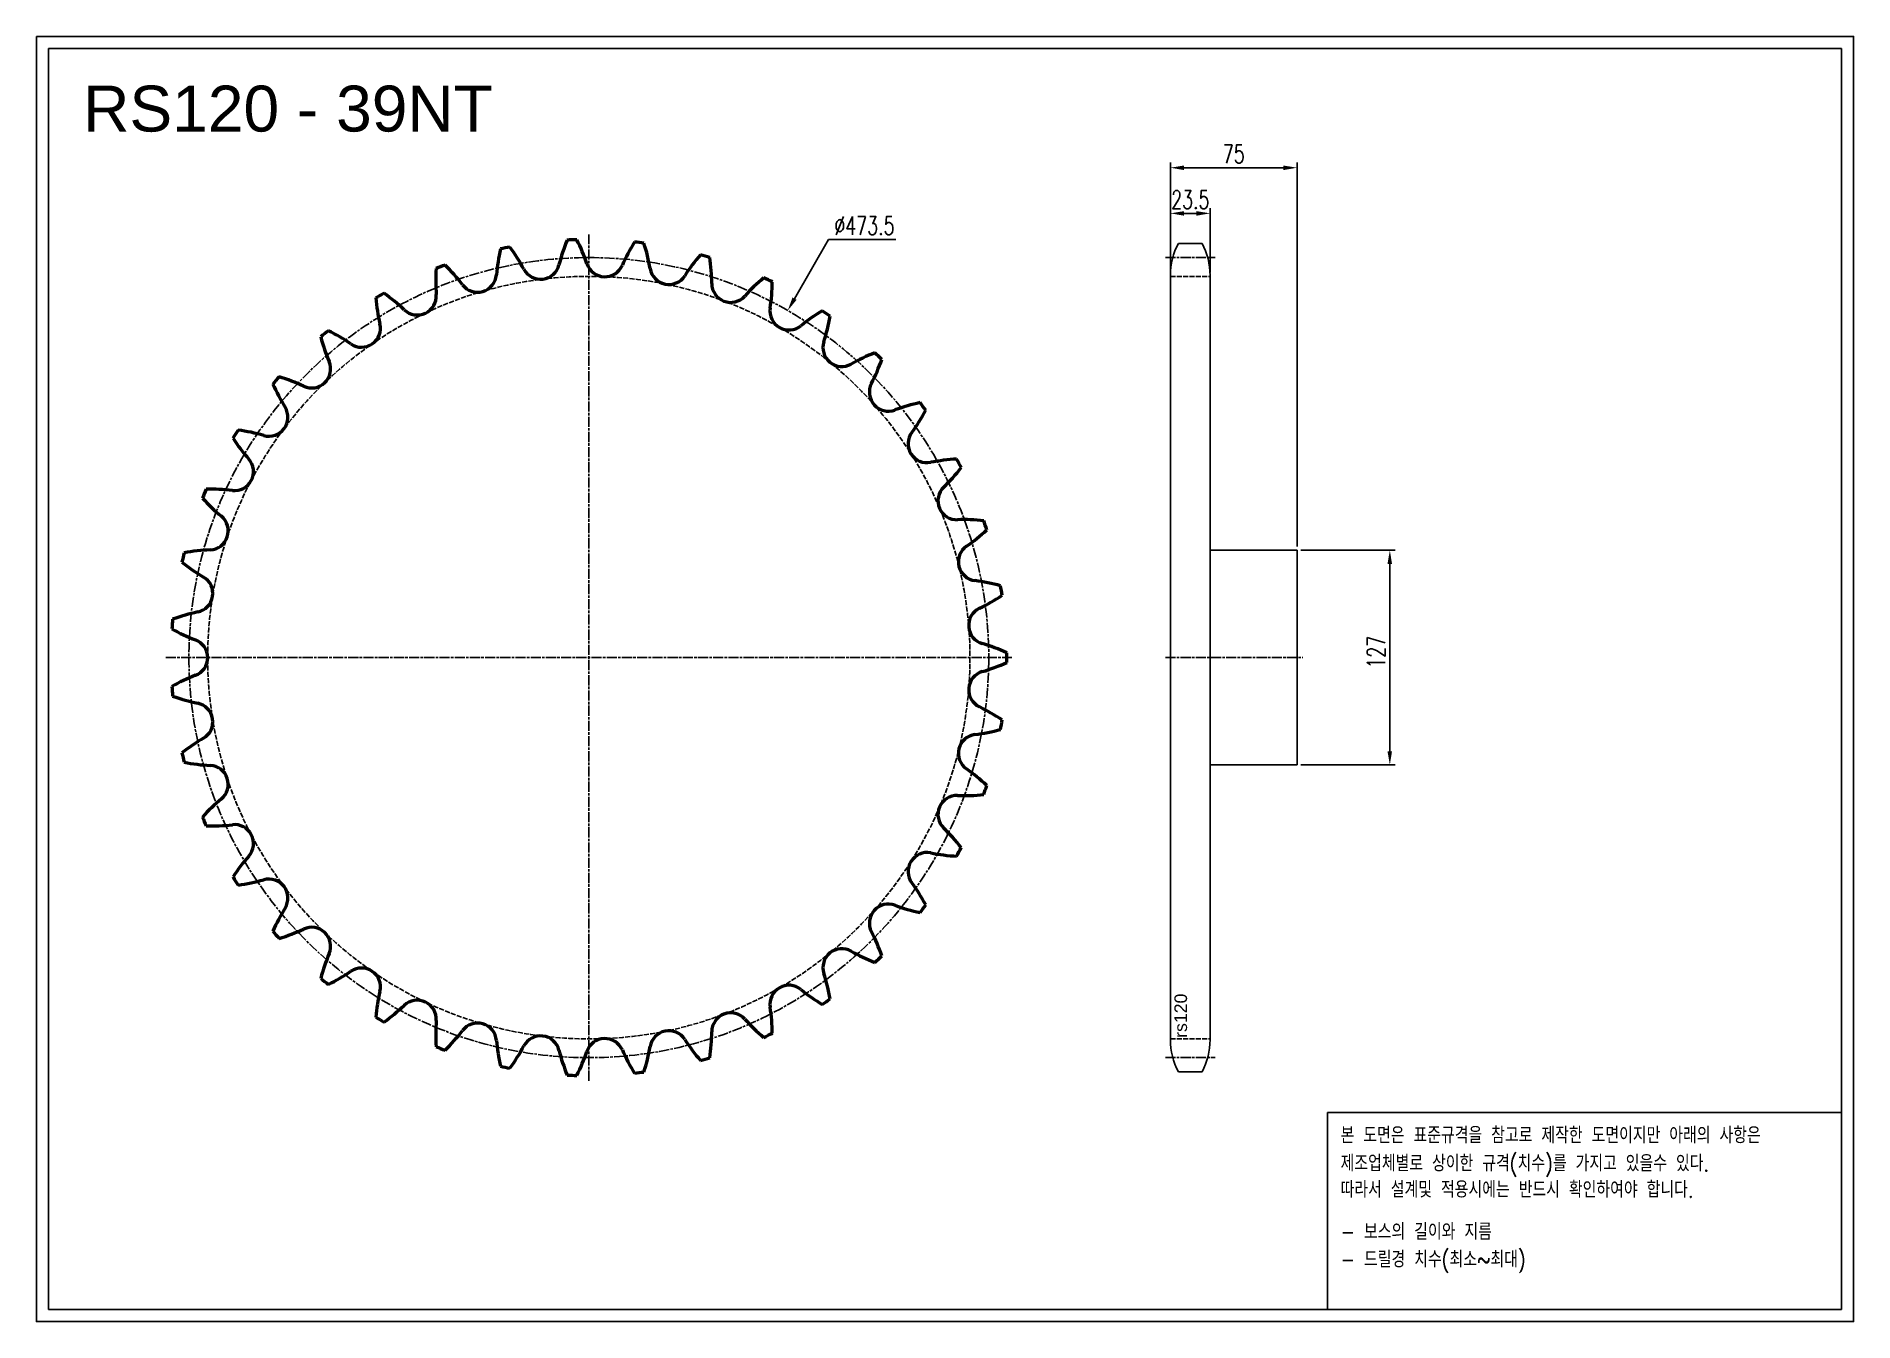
# Model space of a CAD drawing. Header units: millimetres. Extents: x -55786 to -54710, y 40980 to 41740.
import ezdxf

# ---------------------------------------------------------------- set-up
doc = ezdxf.new("R2010")
doc.units = ezdxf.units.MM
for name, pattern in [('AM_ISO02W050', [7.5, 6, -1.5]), ('AM_ISO02W050x2', [3.75, 3, -0.75]), ('AM_ISO08W050', [18, 12, -1.5, 3, -1.5]), ('AM_ISO08W050x2', [9, 6, -0.75, 1.5, -0.75])]:
    doc.linetypes.add(name, pattern=pattern)
for name, color, linetype, lineweight in [('AM_0N', 7, 'Continuous', 50), ('AM_3N', 6, 'AM_ISO02W050', 25), ('AM_7', 4, 'AM_ISO08W050', 25), ('AM_7N', 4, 'AM_ISO08W050', 25)]:
    doc.layers.add(name, color=color, linetype=linetype, lineweight=lineweight)
doc.layers.add('S-DIM', color=7, linetype='Continuous')
doc.styles.add('HAN', font='ROMANS.shx', dxfattribs={"width": 0.7, "bigfont": 'whgtxt.shx'})
doc.styles.add('HSG', font='SIMPLEX.shx', dxfattribs={"width": 0.7, "bigfont": 'HSG.shx'})
doc.styles.get("Standard").update_dxf_attribs({"font": 'arial.ttf'})
doc.dimstyles.new('APP23', dxfattribs={"dimscale": 4.5, "dimtxt": 2.4, "dimasz": 1.8, "dimexe": 0.7, "dimexo": 0.5, "dimgap": 0.6, "dimtad": 1, "dimtoh": 1, "dimdec": 1, "dimrnd": 0.01, "dimzin": 9, "dimdsep": 46, "dimtxsty": 'HSG', "dimcen": 0, "dimclrd": 1, "dimclre": 1, "dimclrt": 256, "dimazin": 2, "dimtp": 1, "dimtm": 1, "dimtfac": 0.5, "dimtdec": 1, "dimtix": 1, "dimtofl": 0, "dimtmove": 0, "dimatfit": 3, "dimfxl": 0, "dimtvp": 1, "dimtolj": 2, "dimlwd": -1, "dimlwe": -1, "dimarcsym": 0})

# ---------------------------------------------------------------- blocks, each defined once
blk = doc.blocks.new('*D1')
at = {"layer": 'Defpoints', "color": 0, "transparency": 16777216}
for p in [(-55039.4, 41436.2), (-55039.4, 41309.2), (-54984.5, 41309.2)]:
    blk.add_point(p, dxfattribs=at)
at = {"layer": 'S-DIM', "color": 1, "transparency": 16777216}
for p, q in [((-55037.1, 41436.2), (-54981.4, 41436.2)), ((-54984.5, 41428.1), (-54984.5, 41317.3)), ((-55037.1, 41309.2), (-54981.4, 41309.2))]:
    blk.add_line(p, q, dxfattribs=at)
for points in [[(-54985.9, 41428.1), (-54983.2, 41428.1), (-54984.5, 41436.2)], [(-54985.9, 41317.3), (-54983.2, 41317.3), (-54984.5, 41309.2)]]:
    blk.add_solid(points, dxfattribs=at)
at = {"layer": 'S-DIM', "transparency": 16777216, "insert": (-54992.6, 41375.9), "char_height": 10.8, "attachment_point": 5, "rotation": 90, "style": 'HSG'}
blk.add_mtext('\\A2;127', dxfattribs=at)
blk = doc.blocks.new('*D2')
at = {"layer": 'Defpoints', "color": 0, "transparency": 16777216}
for p in [(-55090.9, 41635.6), (-55114.4, 41598.3), (-55090.9, 41598.3)]:
    blk.add_point(p, dxfattribs=at)
at = {"layer": 'S-DIM', "color": 1, "transparency": 16777216}
for p, q in [((-55114.4, 41600.6), (-55114.4, 41638.7)), ((-55106.3, 41635.6), (-55099, 41635.6)), ((-55090.9, 41600.6), (-55090.9, 41638.7))]:
    blk.add_line(p, q, dxfattribs=at)
for points in [[(-55106.3, 41636.9), (-55106.3, 41634.2), (-55114.4, 41635.6)], [(-55099, 41636.9), (-55099, 41634.2), (-55090.9, 41635.6)]]:
    blk.add_solid(points, dxfattribs=at)
at = {"layer": 'S-DIM', "transparency": 16777216, "insert": (-55102.6, 41643.7), "char_height": 10.8, "attachment_point": 5, "style": 'HSG'}
blk.add_mtext('\\A2;23.5', dxfattribs=at)
blk = doc.blocks.new('*D3')
at = {"layer": 'Defpoints', "color": 0, "transparency": 16777216}
for p in [(-55039.4, 41662.6), (-55114.4, 41598.3), (-55039.4, 41436.2)]:
    blk.add_point(p, dxfattribs=at)
at = {"layer": 'S-DIM', "color": 1, "transparency": 16777216}
for p, q in [((-55114.4, 41600.6), (-55114.4, 41665.7)), ((-55039.4, 41438.4), (-55039.4, 41665.7)), ((-55106.3, 41662.6), (-55047.5, 41662.6))]:
    blk.add_line(p, q, dxfattribs=at)
for points in [[(-55106.3, 41663.9), (-55106.3, 41661.2), (-55114.4, 41662.6)], [(-55047.5, 41663.9), (-55047.5, 41661.2), (-55039.4, 41662.6)]]:
    blk.add_solid(points, dxfattribs=at)
at = {"layer": 'S-DIM', "transparency": 16777216, "insert": (-55076.9, 41670.7), "char_height": 10.8, "attachment_point": 5, "style": 'HSG'}
blk.add_mtext('\\A2;75', dxfattribs=at)
blk = doc.blocks.new('*D4')
at = {"layer": 'Defpoints', "color": 0, "transparency": 16777216}
for p in [(-55340.9, 41578.1), (-55576.4, 41167.3)]:
    blk.add_point(p, dxfattribs=at)
at = {"layer": 'S-DIM', "color": 1, "transparency": 16777216}
for p, q in [((-55316.8, 41620.2), (-55336.9, 41585.1)), ((-55277, 41620.2), (-55316.8, 41620.2))]:
    blk.add_line(p, q, dxfattribs=at)
blk.add_solid([(-55338.1, 41585.8), (-55335.7, 41584.4), (-55340.9, 41578.1)], dxfattribs=at)
at = {"layer": 'S-DIM', "transparency": 16777216, "insert": (-55295.5, 41628.3), "char_height": 10.8, "attachment_point": 5, "style": 'HSG'}
blk.add_mtext('\\A2;∅473.5', dxfattribs=at)
blk = doc.blocks.new('notice1')
at = {"color": 4}
blk.add_lwpolyline([(-22142.12, 1735.9), (-22053.8, 1735.9), (-22053.8, 1702.07), (-22142.12, 1702.07)], close=True, dxfattribs=at)
at = {"color": 4, "style": 'HAN', "width": 0.8}
for s, p in [('본 도면은 표준규격을 참고로 제작한 도면이지만 아래의 사항은', (-22139.9, 1730.62)), ('제조업체별로 상이한 규격(치수)를 가지고 있을수 있다.', (-22139.9, 1725.78)), ('따라서 설계및 적용시에는 반드시 확인하여야 합니다.', (-22139.9, 1721.28)), ('- 보스의 길이와 지름', (-22139.9, 1714.03)), ('- 드릴경 치수(최소~최대)', (-22139.9, 1709.27))]:
    blk.add_text(s, height=2.7949, dxfattribs=at).set_placement(p)

msp = doc.modelspace()

# ---------------------------------------------------------------- linework, layer by layer
for p, q in [((-55109.66, 41617.84), (-55095.63, 41617.84)), ((-55114.39, 41598.84), (-55114.39, 41146.52)), ((-55090.89, 41598.84), (-55090.89, 41146.52)), ((-55090.89, 41436.18), (-55039.39, 41436.18)), ((-55039.39, 41436.18), (-55039.39, 41309.18)), ((-55039.39, 41309.18), (-55090.89, 41309.18)), ((-55109.66, 41127.52), (-55095.63, 41127.52))]:
    msp.add_line(p, q)
for points in [[(-55785.71, 41740.34), (-54709.95, 41740.34), (-54709.95, 40979.7), (-55785.71, 40979.7)], [(-55778.46, 41733.1), (-54717.19, 41733.1), (-54717.19, 40986.95), (-55778.46, 40986.95)]]:
    msp.add_lwpolyline(points, close=True)
for centre, start, end in [((-55073.89, 41598.84), 152.02179, 180), ((-55131.39, 41598.84), 0, 27.97821), ((-55073.89, 41146.52), 180, 207.97821), ((-55131.39, 41146.52), 332.02179, 0)]:
    msp.add_arc(centre, 40.5, start, end)
at = {"layer": 'AM_0N'}
for centre, radius, start, end in [((-55404.42, 41589.67), 109.37, 166.87925, 175), ((-55458.66, 41372.68), 247.41, 100.8789, 102.19802), ((-55593.62, 41551.05), 109.37, 28.07692, 36.19767), ((-55370.32, 41578.16), 109.37, 157.64848, 165.76923), ((-55458.66, 41372.68), 247.41, 91.64813, 92.96725), ((-55563.26, 41570.38), 109.37, 18.84615, 26.9669), ((-55338.5, 41561.33), 109.37, 148.41771, 156.53846), ((-55458.66, 41372.68), 247.41, 82.41736, 83.73648), ((-55530.19, 41584.6), 109.37, 9.61538, 17.73614), ((-55309.79, 41539.61), 109.37, 139.18694, 147.30769), ((-55458.66, 41372.68), 247.41, 73.18659, 74.50572), ((-55439.93, 41595.56), 109.37, 176.11002, 184.23077), ((-55458.66, 41372.68), 247.41, 110.10967, 111.42879), ((-55620.48, 41527.09), 109.37, 37.30769, 45.42844), ((-55487.21, 41607.81), 11.23, 208.07692, 345.76923), ((-55449.13, 41609.34), 11.23, 198.84615, 336.53846), ((-55411.29, 41604.75), 11.23, 189.61538, 327.30769), ((-55495.27, 41593.33), 109.37, 0.38462, 8.50537), ((-55524.56, 41600.18), 11.23, 217.30769, 355), ((-55374.67, 41594.14), 11.23, 180.38462, 318.07692), ((-55284.95, 41513.57), 109.37, 129.95617, 138.07692), ((-55458.66, 41372.68), 247.41, 63.95582, 65.27495), ((-55459.4, 41596.35), 109.37, 351.15385, 359.2746), ((-55458.66, 41372.68), 247.41, 119.34044, 120.65956), ((-55475.93, 41595.68), 109.37, 185.34079, 193.46154), ((-55643.16, 41499.13), 109.37, 46.53846, 54.65921), ((-55560.2, 41586.67), 11.23, 226.53846, 4.23077), ((-55340.24, 41577.8), 11.23, 171.15385, 308.84615), ((-55593.21, 41567.61), 11.23, 235.76923, 13.46154), ((-55264.59, 41483.88), 109.37, 120.7254, 128.84615), ((-55458.66, 41372.68), 247.41, 54.72505, 56.04418), ((-55423.51, 41593.57), 109.37, 341.92308, 350.04383), ((-55458.66, 41372.68), 247.41, 128.57121, 129.89033), ((-55511.48, 41590.02), 109.37, 194.57156, 202.69231), ((-55661.05, 41467.9), 109.37, 55.76923, 63.88998), ((-55308.87, 41556.15), 11.23, 161.92308, 299.61538), ((-55622.74, 41543.5), 11.23, 245, 22.69231), ((-55249.27, 41451.3), 109.37, 111.49463, 119.61538), ((-55388.53, 41585.07), 109.37, 332.69231, 340.81306), ((-55458.66, 41372.68), 247.41, 45.49428, 46.81341), ((-55458.66, 41372.68), 247.41, 137.80198, 139.1211), ((-55673.71, 41434.2), 109.37, 65, 73.12075), ((-55545.66, 41578.74), 109.37, 203.80233, 211.92308), ((-55281.38, 41529.74), 11.23, 152.69231, 290.38462), ((-55648.02, 41514.97), 11.23, 254.23077, 31.92308), ((-55239.37, 41416.7), 109.37, 102.26386, 110.38462), ((-55355.37, 41571.07), 109.37, 323.46154, 331.58229), ((-55458.66, 41372.68), 247.41, 36.26352, 37.58264), ((-55458.66, 41372.68), 247.41, 147.03275, 148.35187), ((-55680.79, 41398.91), 109.37, 74.23077, 82.35152), ((-55258.48, 41499.27), 11.23, 143.46154, 281.15385), ((-55577.59, 41562.11), 109.37, 213.0331, 221.15385), ((-55668.39, 41482.75), 11.23, 263.46154, 41.15385), ((-55235.15, 41380.95), 109.37, 93.0331, 101.15385), ((-55324.89, 41551.93), 109.37, 314.23077, 322.35152), ((-55458.66, 41372.68), 247.41, 27.03275, 28.35187), ((-55458.66, 41372.68), 247.41, 156.26352, 157.58264), ((-55682.12, 41362.94), 109.37, 83.46154, 91.58229), ((-55240.76, 41465.52), 11.23, 134.23077, 271.92308), ((-55606.43, 41540.58), 109.37, 222.26386, 230.38462), ((-55683.33, 41447.68), 11.23, 272.69231, 50.38462), ((-55236.72, 41344.99), 109.37, 83.80233, 91.92308), ((-55458.66, 41372.68), 247.41, 17.80198, 19.1211), ((-55228.69, 41429.36), 11.23, 125, 262.69231), ((-55297.86, 41528.15), 109.37, 305, 313.12075), ((-55458.66, 41372.68), 247.41, 165.49428, 166.81341), ((-55631.45, 41514.71), 109.37, 231.49463, 239.61538), ((-55677.67, 41327.22), 109.37, 92.69231, 100.81306), ((-55692.45, 41410.67), 11.23, 281.92308, 59.61538), ((-55244.03, 41309.74), 109.37, 74.57156, 82.69231), ((-55275.01, 41500.34), 109.37, 295.76923, 303.88998), ((-55458.66, 41372.68), 247.41, 8.57121, 9.89033), ((-55458.66, 41372.68), 247.41, 174.72505, 176.04418), ((-55667.54, 41292.68), 109.37, 101.92308, 110.04383), ((-55222.58, 41391.74), 11.23, 115.76923, 253.46154), ((-55652, 41485.15), 109.37, 240.7254, 248.84615), ((-55695.52, 41372.68), 11.23, 291.15385, 68.84615), ((-55256.91, 41276.13), 109.37, 65.34079, 73.46154), ((-55458.66, 41372.68), 247.41, 359.34044, 0.65956), ((-55222.58, 41353.62), 11.23, 106.53846, 244.23077), ((-55256.91, 41469.23), 109.37, 286.53846, 294.65921), ((-55652, 41260.21), 109.37, 111.15385, 119.2746), ((-55458.66, 41372.68), 247.41, 183.95582, 185.27495), ((-55667.54, 41452.68), 109.37, 249.95617, 258.07692), ((-55692.45, 41334.68), 11.23, 300.38462, 78.07692), ((-55275.01, 41245.01), 109.37, 56.11002, 64.23077), ((-55458.66, 41372.68), 247.41, 350.10967, 351.42879), ((-55631.45, 41230.65), 109.37, 120.38462, 128.50537), ((-55228.69, 41315.99), 11.23, 97.30769, 235), ((-55244.03, 41435.61), 109.37, 277.30769, 285.42844), ((-55458.66, 41372.68), 247.41, 193.18659, 194.50572), ((-55677.67, 41418.14), 109.37, 259.18694, 267.30769), ((-55683.33, 41297.67), 11.23, 309.61538, 87.30769), ((-55297.86, 41217.21), 109.37, 46.87925, 55), ((-55606.43, 41204.77), 109.37, 129.61538, 137.73614), ((-55240.76, 41279.84), 11.23, 88.07692, 225.76923), ((-55236.72, 41400.37), 109.37, 268.07692, 276.19767), ((-55458.66, 41372.68), 247.41, 340.8789, 342.19802), ((-55458.66, 41372.68), 247.41, 202.41736, 203.73648), ((-55682.12, 41382.42), 109.37, 268.41771, 276.53846), ((-55668.39, 41262.61), 11.23, 318.84615, 96.53846), ((-55324.89, 41193.43), 109.37, 37.64848, 45.76923), ((-55258.48, 41246.09), 11.23, 78.84615, 216.53846), ((-55235.15, 41364.41), 109.37, 258.84615, 266.9669), ((-55458.66, 41372.68), 247.41, 331.64813, 332.96725), ((-55577.59, 41183.24), 109.37, 138.84615, 146.9669), ((-55458.66, 41372.68), 247.41, 211.64813, 212.96725), ((-55680.79, 41346.45), 109.37, 277.64848, 285.76923), ((-55648.02, 41230.39), 11.23, 328.07692, 105.76923), ((-55355.37, 41174.29), 109.37, 28.41771, 36.53846), ((-55545.66, 41166.62), 109.37, 148.07692, 156.19767), ((-55281.38, 41215.61), 11.23, 69.61538, 207.30769), ((-55239.37, 41328.66), 109.37, 249.61538, 257.73614), ((-55458.66, 41372.68), 247.41, 322.41736, 323.73648), ((-55622.74, 41201.86), 11.23, 337.30769, 115), ((-55458.66, 41372.68), 247.41, 220.8789, 222.19802), ((-55673.71, 41311.16), 109.37, 286.87925, 295), ((-55388.53, 41160.29), 109.37, 19.18694, 27.30769), ((-55511.48, 41155.33), 109.37, 157.30769, 165.42844), ((-55308.87, 41189.21), 11.23, 60.38462, 198.07692), ((-55249.27, 41294.05), 109.37, 240.38462, 248.50537), ((-55458.66, 41372.68), 247.41, 313.18659, 314.50572), ((-55458.66, 41372.68), 247.41, 230.10967, 231.42879), ((-55661.05, 41277.46), 109.37, 296.11002, 304.23077), ((-55593.21, 41177.75), 11.23, 346.53846, 124.23077), ((-55423.51, 41151.79), 109.37, 9.95617, 18.07692), ((-55475.93, 41149.68), 109.37, 166.53846, 174.65921), ((-55560.2, 41158.69), 11.23, 355.76923, 133.46154), ((-55340.24, 41167.56), 11.23, 51.15385, 188.84615), ((-55264.59, 41261.48), 109.37, 231.15385, 239.2746), ((-55458.66, 41372.68), 247.41, 303.95582, 305.27495), ((-55458.66, 41372.68), 247.41, 239.34044, 240.65956), ((-55643.16, 41246.23), 109.37, 305.34079, 313.46154), ((-55374.67, 41151.21), 11.23, 41.92308, 179.61538), ((-55284.95, 41231.79), 109.37, 221.92308, 230.04383), ((-55459.4, 41149.01), 109.37, 0.7254, 8.84615), ((-55439.93, 41149.79), 109.37, 175.76923, 183.88998), ((-55620.48, 41218.27), 109.37, 314.57156, 322.69231), ((-55524.56, 41145.17), 11.23, 5, 142.69231), ((-55487.21, 41137.55), 11.23, 14.23077, 151.92308), ((-55411.29, 41140.61), 11.23, 32.69231, 170.38462), ((-55495.27, 41152.02), 109.37, 351.49463, 359.61538), ((-55458.66, 41372.68), 247.41, 294.72505, 296.04418), ((-55458.66, 41372.68), 247.41, 248.57121, 249.89033), ((-55404.42, 41155.68), 109.37, 185, 193.12075), ((-55593.62, 41194.31), 109.37, 323.80233, 331.92308), ((-55370.32, 41167.2), 109.37, 194.23077, 202.35152), ((-55563.26, 41174.97), 109.37, 333.0331, 341.15385), ((-55449.13, 41136.01), 11.23, 23.46154, 161.15385), ((-55338.5, 41184.03), 109.37, 203.46154, 211.58229), ((-55530.19, 41160.75), 109.37, 342.26386, 350.38462), ((-55309.79, 41205.75), 109.37, 212.69231, 220.81306), ((-55458.66, 41372.68), 247.41, 257.80198, 259.1211), ((-55458.66, 41372.68), 247.41, 276.26352, 277.58264), ((-55458.66, 41372.68), 247.41, 285.49428, 286.81341), ((-55458.66, 41372.68), 247.41, 267.03275, 268.35187)]:
    msp.add_arc(centre, radius, start, end, dxfattribs=at)
at = {"layer": 'AM_3N', "linetype": 'AM_ISO02W050x2'}
for p, q in [((-55114.39, 41598.31), (-55090.89, 41598.31)), ((-55114.39, 41147.05), (-55090.89, 41147.05))]:
    msp.add_line(p, q, dxfattribs=at)
msp.add_circle((-55458.66, 41372.68), 225.63, dxfattribs=at)
at = {"layer": 'AM_7', "linetype": 'AM_ISO08W050x2'}
for p, q in [((-55117.39, 41609.42), (-55087.89, 41609.42)), ((-55117.39, 41372.68), (-55035.96, 41372.68)), ((-55117.39, 41135.93), (-55087.89, 41135.93))]:
    msp.add_line(p, q, dxfattribs=at)
msp.add_circle((-55458.66, 41372.68), 236.74, dxfattribs=at)
at = {"layer": 'AM_7N', "linetype": 'AM_ISO08W050x2'}
for p, q in [((-55458.66, 41122.27), (-55458.66, 41623.08)), ((-55709.07, 41372.68), (-55208.26, 41372.68))]:
    msp.add_line(p, q, dxfattribs=at)

# ---------------------------------------------------------------- block references
at = {"xscale": 3.443293421567999, "yscale": 3.443293421567999, "zscale": 3.443293421567999}
msp.add_blockref('notice1', (21220.5, 35126.23), dxfattribs=at)

# ---------------------------------------------------------------- texts
msp.add_text('RS120 - 39NT', height=27.1656).set_placement((-55758, 41684.01))
msp.add_text('rs120', height=7.5, rotation=90).set_placement((-55104.55, 41147.63))

# ---------------------------------------------------------------- dimensions: what is measured, and where the dimension line sits
at = {"layer": 'S-DIM'}
dim = msp.add_linear_dim(base=(-55039.39, 41662.59), p1=(-55114.39, 41598.31), p2=(-55039.39, 41436.18), dimstyle='APP23', dxfattribs=at)
dim.commit()
dim.dimension.update_dxf_attribs({"geometry": '*D3', "text_midpoint": (-55076.89, 41670.69)})
dim = msp.add_linear_dim(base=(-55090.89, 41635.59), p1=(-55114.39, 41598.31), p2=(-55090.89, 41598.31), dimstyle='APP23', dxfattribs=at)
dim.commit()
dim.dimension.update_dxf_attribs({"geometry": '*D2', "text_midpoint": (-55102.64, 41635.59), "dimtype": 128})
dim = msp.add_diameter_dim_2p(p1=(-55576.41, 41167.29), p2=(-55340.92, 41578.06), dimstyle='APP23', dxfattribs=at)
dim.commit()
dim.dimension.update_dxf_attribs({"geometry": '*D4', "text_midpoint": (-55295.54, 41620.16), "dimtype": 131})
dim = msp.add_linear_dim(base=(-54984.54, 41309.18), p1=(-55039.39, 41436.18), p2=(-55039.39, 41309.18), angle=90, dimstyle='APP23', dxfattribs=at)
dim.commit()
dim.dimension.update_dxf_attribs({"geometry": '*D1', "text_midpoint": (-54984.54, 41375.9), "dimtype": 128})

doc.saveas('drawing.dxf')
